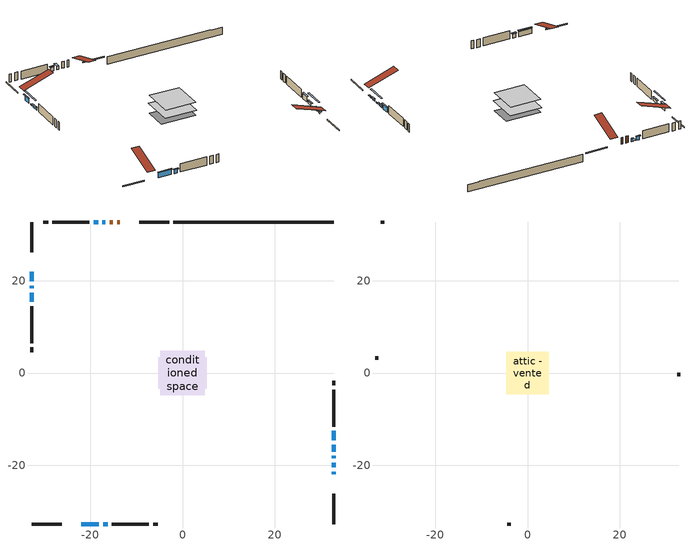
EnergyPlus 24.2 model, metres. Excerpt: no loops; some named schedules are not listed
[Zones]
conditioned space
 floor outside (Floor1 construction): -1.61,-1.61 -1.61,1.61 1.61,1.61 1.61,-1.61 z0.56
 floor adiabatic (AdiabaticFloorConstruction): -4.78,-4.78 -4.78,4.78 4.78,4.78 4.78,-4.78 z0.56
 floor foundation (Slab1 construction): -5.26,-3.43 -5.26,3.43 5.26,3.43 5.26,-3.43 z-1.71
 wall outside (RimJoist1 construction): -2.92,32.76 -9.43,32.76 / -32.76,-32.76 -26.24,-32.76 / -32.76,32.76 -32.76,26.24 / 32.76,-32.76 32.76,-26.24 z0.56:0.86
 wall outside (AdiabaticWallConstruction 1): -13.66,32.76 -14.17,32.76 / -15.1,32.76 -15.82,32.76 z0.56:2.59
 wall outside (AdiabaticWallConstruction): -16.75,32.76 -17.38,32.76 z0.56:1.58; 32.76,-22.02 32.76,-21.41 z0.56:0.97; 32.76,-20.48 32.76,-19.47 / 32.76,-17.04 32.76,-15.53 z0.56:1.16; -22.02,-32.76 -18.16,-32.76 / -32.76,22.02 -32.76,19.88 / 32.76,-14.6 32.76,-12.57 z0.56:2.08; 32.76,-18.55 32.76,-17.96 / -32.76,18.96 -32.76,18.37 z0.56:0.91; -18.31,32.76 -19.25,32.76 z0.56:1.69; -17.23,-32.76 -16.24,-32.76 z0.56:1.74; -32.76,17.45 -32.76,15.45 z0.56:1.36
 wall outside (Wall1 construction): -20.18,32.76 -28.21,32.76 / -15.32,-32.76 -7.29,-32.76 / -32.76,14.53 -32.76,6.5 / 32.76,-11.64 32.76,-3.61 z0.56:3
 wall outside (Wall2 construction): -29.14,32.76 -30.18,32.76 / -6.36,-32.76 -5.32,-32.76 / -32.76,5.57 -32.76,4.53 / 32.76,-2.68 32.76,-1.64 z0.56:3
 wall foundation (FoundationWall1 construction): -1.99,32.76,-1.71 -1.99,32.76,0.56 29.29,32.76,0.56 29.29,32.76,0.45 32.76,32.76,0.45 32.76,32.76,-1.71
 window (WindowConstruction 8): -16.75,32.76 -17.38,32.76 z0.56:1.57
 window (WindowConstruction 9): 32.76,-22.02 32.76,-21.41 z0.56:0.97
 window (WindowConstruction 5): 32.76,-20.48 32.76,-19.47 z0.56:1.16
 window (WindowConstruction 6): -22.02,-32.76 -18.16,-32.76 z0.56:2.08
 window (WindowConstruction 7): -32.76,22.02 -32.76,19.88 z0.56:2.08
 window (WindowConstruction 10): 32.76,-18.54 32.76,-17.97 z0.56:0.9
 window (WindowConstruction 11): -32.76,18.95 -32.76,18.38 z0.56:0.9
 window (WindowConstruction): 32.76,-17.04 32.76,-15.53 z0.56:1.16
 window (WindowConstruction 1): 32.76,-14.6 32.76,-12.57 z0.56:2.08
 window (WindowConstruction 2): -18.31,32.76 -19.25,32.76 z0.56:1.68
 window (WindowConstruction 3): -17.23,-32.76 -16.24,-32.76 z0.56:1.74
 window (WindowConstruction 4): -32.76,17.45 -32.76,15.46 z0.56:1.36
 door (Door): -13.66,32.76 -14.17,32.76 z0.56:2.59
 door (Door 1): -15.1,32.76 -15.82,32.76 z0.56:2.59
 ceiling adiabatic (AdiabaticFloorConstruction): 4.78,-4.78 4.78,4.78 -4.78,4.78 -4.78,-4.78 z0.56
attic - vented
 floor to conditioned space (Floor2 construction Reversed): -4.61,-4.61 -4.61,4.61 4.61,4.61 4.61,-4.61 z3
 wall outside (Wall3 construction): -31.11,32.76 -31.83,32.76 / -4.39,-32.76 -3.67,-32.76 / -32.76,3.6 -32.76,2.88 / 32.76,-0.71 32.76,0.01 z0.56:3
 roof outside (Roof1 construction): -12.73,32.76,3 -12.73,23.77,6 -10.36,23.77,6 -10.36,32.76,3; -22.95,-32.76,3 -22.95,-23.77,6 -25.32,-23.77,6 -25.32,-32.76,3; -32.76,22.95,3 -23.77,22.95,6 -23.77,25.32,6 -32.76,25.32,3; 32.76,-22.95,3 23.77,-22.95,6 23.77,-25.32,6 32.76,-25.32,3
shading: -17.41,32.76 -16.72,32.76 -16.72,34.28 -17.41,34.28 z1.61; 32.76,-21.21 32.76,-22.22 33.17,-22.22 33.17,-21.21 z1.17; 32.76,-19.27 32.76,-20.68 33.17,-20.68 33.17,-19.27 z1.36; -17.96,-32.76 -22.22,-32.76 -22.22,-33.17 -17.96,-33.17 z2.29; -32.76,19.68 -32.76,22.22 -33.17,22.22 -33.17,19.68 z2.29; 32.76,-15.33 32.76,-21.18 33.17,-21.18 33.17,-15.33 z3.54; -32.76,15.74 -32.76,21.59 -33.17,21.59 -33.17,15.74 z3.54; 32.76,-15.33 32.76,-17.24 33.17,-17.24 33.17,-15.33 z1.36; 32.76,-12.37 32.76,-14.8 33.17,-14.8 33.17,-12.37 z2.29; -19.45,32.76 -18.11,32.76 -18.11,33.17 -19.45,33.17 z1.89; -16.04,-32.76 -17.43,-32.76 -17.43,-33.17 -16.04,-33.17 z1.94; -32.76,15.25 -32.76,17.65 -33.17,17.65 -33.17,15.25 z1.56
[Building]
Building 1: Terrain=Suburbs
[Site:Location]
Saskatoon Intl AP_SK: Latitude {deg}=52.17; Longitude {deg}=-106.7; Time Zone {hr}=-6; Elevation {m}=504; Keep Site Location Information=Yes
[Site:GroundTemperature:Shallow]
-3.29371, -5.9198, -6.13011, -4.88389, 0.118965, 5.09852, 9.41553, 12.1502, 12.3826, 10.1583, 5.95142, 1.12462
[Site:WaterMainsTemperature]
Calculation Method=Schedule; Temperature Schedule=mains temperature schedule
[Material] Roughness=Rough; Thermal Absorptance=0.9
Name | Thickness {m} | Conductivity {W/m-K} | Density {kg/m3} | Specific Heat {J/kg-K} | Solar Absorptance | Visible Absorptance
asphalt or fiberglass shingles | 0.00635 | 0.162714 | 1121.4 | 1465.45 | 0.84 | 0.84
ceiling loosefill ins | 0.254 | 0.0480833 | 16.02 | 1046.75 | 0.7 | 0.7
ceiling stud and cavity | 0.1397 | 0.0926836 | 65.682 | 1177.47 | 0.7 | 0.7
concrete 4.0 in. | 0.1016 | 1.803125 | 2242.8 | 837.4 | 0.7 | 0.7
concrete 8.0 in. | 0.2032 | 1.803125 | 2242.8 | 837.4 | 0.7 | 0.7
door material | 0.04445 | 0.20624 | 512.64 | 1214.23 | 0.7 | 0.7
door material 1 | 0.04445 | 0.053851 | 512.64 | 1214.23 | 0.7 | 0.7
exterior vertical ins | 0.00216305 | 0.029427 | 32.04 | 1214.23 | 0.7 | 0.7
floor covering | 0.0127 | 0.0433444 | 54.468 | 1339.84 | 0.6 | 0.6
floor rigid ins | 0.103632 | 0.029427 | 32.04 | 1214.23 | 0.7 | 0.7
floor rigid ins 1; wall rigid ins | 0.512978 | 0.029427 | 32.04 | 1214.23 | 0.7 | 0.7
floor stud and cavity | 0.1397 | 0.155504 | 92.3553 | 1139.71 | 0.7 | 0.7
floor stud and cavity 1 | 0.1397 | 1.75129 | 37.0049 | 1207.88 | 0.7 | 0.7
furniture material conditioned space 1 | 0.1524 | 0.115458 | 640.8 | 1214.23 | 0.6 | 0.6
gypsum board | 0.0127 | 0.160291 | 801 | 837.4 | 0.6 | 0.6
osb sheathing 0.5 in. | 0.0127 | 0.115458 | 512.64 | 1214.23 | 0.7 | 0.7
osb sheathing 0.75 in. | 0.01905 | 0.115458 | 512.64 | 1214.23 | 0.7 | 0.7
rim joist stud and cavity | 0.0508 | 0.153904 | 50.32683 | 1063.81 | 0.6 | 0.6
wall stud and cavity | 0.1397 | 0.0996715 | 139.0536 | 1170.24 | 0.7 | 0.7
wall stud and cavity 1 | 0.1397 | 0.770344 | 139.0536 | 1170.24 | 0.7 | 0.7
wall stud and cavity 2 | 0.0889 | 6.1454 | 50.32683 | 1063.81 | 0.6 | 0.6
wall stud and cavity 3 | 0.0889 | 0.380278 | 52.3479 | 1209.89 | 0.7 | 0.7
wall stud and cavity 4 | 0.0889 | 0.391764 | 83.0341 | 1211.67 | 0.7 | 0.7
wood siding | 0.0254 | 0.102417 | 544.68 | 1172.36 | 0.4 | 0.4
wood siding 1 | 0.00254 | 0.102417 | 544.68 | 1172.36 | 0.4 | 0.4
wood siding 2; wood siding 3; wood siding 4 | 0.0254 | 0.102417 | 544.68 | 1172.36 | 0.7 | 0.7
[WindowMaterial:SimpleGlazingSystem]
Name | U-Factor {W/m2-K} | Solar Heat Gain Coefficient
WindowMaterial | 2.72941 | 0.52
WindowMaterial 1 | 2.07304 | 0.65
WindowMaterial 2 | 2.577812 | 0.61
WindowMaterial 3 | 2.569295 | 0.61
WindowMaterial 4 | 2.65503 | 0.57
WindowMaterial 5 | 2.07701 | 0.65
WindowMaterial 6 | 2.06906 | 0.65
WindowMaterial 7 | 5.42874 | 0.7
WindowMaterial 8 | 5.135751 | 0.61
WindowMaterial 9 | 2.67945 | 0.43
[Construction]
AdiabaticFloorConstruction: floor stud and cavity 1, floor rigid ins 1, osb sheathing 0.75 in., floor covering
AdiabaticWallConstruction: wood siding 3, wall rigid ins, wall stud and cavity 3, gypsum board
AdiabaticWallConstruction 1: wood siding 4, wall rigid ins, wall stud and cavity 3, gypsum board
Door: door material
Door 1: door material 1
Floor1 construction: floor stud and cavity, floor rigid ins, osb sheathing 0.75 in., floor covering
Floor2 construction Reversed: gypsum board, ceiling stud and cavity, ceiling loosefill ins
FoundationWall1 construction: concrete 8.0 in.
furniture construction conditioned space 1: furniture material conditioned space 1
PartitionWallConstruction: gypsum board, wall stud and cavity 4, gypsum board
RimJoist1 construction: wood siding 2, rim joist stud and cavity
Roof1 construction: asphalt or fiberglass shingles
Slab1 construction: concrete 4.0 in.
Wall1 construction: wood siding, osb sheathing 0.5 in., wall stud and cavity, gypsum board
Wall2 construction: wood siding, osb sheathing 0.5 in., wall stud and cavity 1, gypsum board
Wall3 construction: wood siding 1, wall stud and cavity 2
WindowConstruction; WindowConstruction 5: WindowMaterial
WindowConstruction 1: WindowMaterial 1
WindowConstruction 10; WindowConstruction 11: WindowMaterial 9
WindowConstruction 2: WindowMaterial 2
WindowConstruction 3: WindowMaterial 3
WindowConstruction 4: WindowMaterial 4
WindowConstruction 6: WindowMaterial 5
WindowConstruction 7: WindowMaterial 6
WindowConstruction 8: WindowMaterial 7
WindowConstruction 9: WindowMaterial 8
[Zone] Multiplier=1; Part of Total Floor Area=Yes
Name | Volume {m3}
attic - vented | 41.4411
conditioned space | 408.9
[Space]
Name | Zone | Volume {m3}
attic - vented 1 | attic - vented | 41.4411
conditioned space 1 | conditioned space | 408.9
[ZoneInfiltration:EffectiveLeakageArea]
infil attic - vented 1: Zone or Space=attic - vented 1; Schedule=Always On Discrete; Effective Air Leakage Area {cm2}=2920.8; Stack Coefficient=0.000377943; Wind Coefficient=1.31351e-05
[ZoneMixing]
whole house fan mix: Zone or Space=attic - vented; Schedule=Always On Continuous; Design Flow Rate Calculation Method=Flow/Zone; Design Flow Rate {m3/s}=0; Source Zone or Space=conditioned space
[SurfaceProperty:ExposedFoundationPerimeter]
Slab1: Exposed Perimeter Calculation Method=TotalExposedPerimeter; Total Exposed Perimeter {m}=34.748
[InternalMass] Zone or ZoneList=conditioned space; Space or SpaceList=conditioned space 1
Name | Construction | Surface Area {m2}
furniture mass conditioned space 1 | furniture construction conditioned space 1 | 69.5719
partition wall mass | PartitionWallConstruction | 173.93
[Lights]
interior lighting: Zone or ZoneList or Space or SpaceList=conditioned space 1; Schedule=interior lighting schedule; Design Level Calculation Method=LightingLevel; Lighting Level {W}=343.2; Return Air Fraction=0; Fraction Radiant=0.6; Fraction Visible=0.2; Fraction Replaceable=1
[People]
occupants: Zone or ZoneList or Space or SpaceList=conditioned space 1; Number of People Schedule=occupants schedule; Number of People Calculation Method=People; Number of People=3; Fraction Radiant=0.314171; Sensible Heat Fraction=0.56303; Activity Level Schedule=occupants activity schedule; Carbon Dioxide Generation Rate {m3/s-W}=0; Enable ASHRAE 55 Comfort Warnings=No; Mean Radiant Temperature Calculation Type=EnclosureAveraged
[ElectricEquipment] Zone or ZoneList or Space or SpaceList=conditioned space 1; Design Level Calculation Method=EquipmentLevel
Name | Schedule | Design Level {W} | Fraction Latent | Fraction Radiant | Fraction Lost
clothes dryer | clothes dryer schedule | 140.772 | 0.015 | 0.081 | 0.85
clothes washer | clothes washer schedule | 32.1985 | 0.03 | 0.162 | 0.7
cooking range | cooking range schedule | 215.147 | 0.08 | 0.432 | 0.2
dishwasher | dishwasher schedule | 66.8632 | 0.3 | 0.18 | 0.4
fridge | fridge schedule | 72.9452 | 0 | 0.6 | 0
mech vent house fan | mech vent house fan schedule | 0 | 0 | 0 | 1
mech vent house fan cfis | mech vent house fan cfis schedule | 0 | 0 | 0 | 0
misc plug loads | misc plug loads schedule | 494.7 | 0.045 | 0.513 | 0.1
whole house fan | Always On Discrete | 0 | 0 | 0 | 1
[OtherEquipment] Zone or ZoneList or Space or SpaceList=conditioned space 1; Design Level Calculation Method=EquipmentLevel
Name | Fuel Type | Schedule | Design Level {W} | Fraction Latent | Fraction Radiant | Fraction Lost
clothes dryer 1 | Electricity | clothes dryer schedule | 0 | 0.015 | 0.081 | 0.85
cooking range 1 | Electricity | cooking range schedule | 0 | 0.08 | 0.432 | 0.2
general water use latent | None | general water use schedule | 62.594 | 1 | 0 | 0
general water use sensible | None | general water use schedule | -61.6891 | 0 | 0.6 | 0
mech vent house fan latent load | None | Always On Discrete | 0 | 1 | 0 | 0
mech vent house fan sensible load | None | Always On Discrete | 0 | 0 | 0 | 0
water heater energy adjustment1 | NaturalGas | Always On Discrete | 0.01 | 0 | 0 | 1
[ZoneInfiltration:DesignFlowRate] Zone or ZoneList or Space or SpaceList=conditioned space 1; Schedule=Always On Discrete; Design Flow Rate Calculation Method=Flow/Zone; Design Flow Rate {m3/s}=0
infil flow; natural vent flow; whole house fan flow
[AvailabilityManager:Scheduled]
central ac and furnace airloop Availability Manager: Schedule=Always On Discrete
[Foundation:Kiva]
Foundation Kiva 1: Initial Indoor Air Temperature {C}=21; Wall Height Above Grade {m}=0.560009; Wall Depth Below Slab {m}=0.2032; Custom Block Material Name 1=exterior vertical ins; Custom Block Depth 1 {m}=2.269998; Custom Block X Position 1 {m}=0.2032; Custom Block Z Position 1 {m}=0
[Foundation:Kiva:Settings]
Soil Conductivity {W/m-K}=0.849921; Soil Density {kg/m3}=1842.3; Soil Specific Heat {J/kg-K}=418.7; Ground Solar Absorptivity=0.9; Ground Thermal Absorptivity=0.9; Ground Surface Roughness {m}=0.03; Far-Field Width {m}=40; Deep-Ground Boundary Condition=ZeroFlux; Deep-Ground Depth {m}=40; Minimum Cell Dimension {m}=0.2; Maximum Cell Growth Coefficient=3; Simulation Timestep=Timestep
[Exterior:Lights]
exterior lighting: Schedule=exterior lighting schedule; Design Level {W}=75.6
[EnergyManagementSystem:GlobalVariable]
central_ac_and_furnace_airloop_Fan_RTF
infil_program_Qfan
infil_program_Qinf
natural_vent_program_Qnv
natural_vent_program_Qwhf
[EnergyManagementSystem:Sensor]
Name | Output:Variable or Output:Meter Index Key | Output:Variable or Output:Meter
airflow_gain | infil flow | Infiltration Sensible Heat Gain Energy
airflow_gain_1 | natural vent flow | Infiltration Sensible Heat Gain Energy
airflow_gain_2 | whole house fan flow | Infiltration Sensible Heat Gain Energy
airflow_loss | infil flow | Infiltration Sensible Heat Loss Energy
airflow_loss_1 | natural vent flow | Infiltration Sensible Heat Loss Energy
airflow_loss_2 | whole house fan flow | Infiltration Sensible Heat Loss Energy
clg_load_cond |  | Cooling:EnergyTransfer:Zone:CONDITIONED SPACE
clg_sp_s; clg_sp_s_1 | cooling setpoint | Schedule Value
clothes_dryer_exhaust_0_sch_s | clothes dryer exhaust 0 schedule | Schedule Value
cool_season | cooling season schedule | Schedule Value
htg_load_cond |  | Heating:EnergyTransfer:Zone:CONDITIONED SPACE
htg_sp_s; htg_sp_s_1 | heating setpoint | Schedule Value
ig_ee_conv | clothes dryer | Electric Equipment Convective Heating Energy
ig_ee_conv_2 | cooking range | Electric Equipment Convective Heating Energy
ig_ee_conv_4 | fridge | Electric Equipment Convective Heating Energy
ig_ee_conv_5 | misc plug loads | Electric Equipment Convective Heating Energy
ig_ee_conv_6 | whole house fan | Electric Equipment Convective Heating Energy
ig_ee_rad | clothes dryer | Electric Equipment Radiant Heating Energy
ig_ee_rad_2 | cooking range | Electric Equipment Radiant Heating Energy
ig_ee_rad_4 | fridge | Electric Equipment Radiant Heating Energy
ig_ee_rad_5 | misc plug loads | Electric Equipment Radiant Heating Energy
ig_ee_rad_6 | whole house fan | Electric Equipment Radiant Heating Energy
ig_lgt_conv | interior lighting | Lights Convective Heating Energy
ig_lgt_rad | interior lighting | Lights Radiant Heating Energy
ig_lgt_vis | interior lighting | Lights Visible Radiation Heating Energy
ig_oe_conv | clothes dryer 1 | Other Equipment Convective Heating Energy
ig_oe_conv_1 | cooking range 1 | Other Equipment Convective Heating Energy
ig_oe_conv_2 | general water use latent | Other Equipment Convective Heating Energy
ig_oe_conv_3 | general water use sensible | Other Equipment Convective Heating Energy
ig_oe_conv_4 | water heater energy adjustment1 | Other Equipment Convective Heating Energy
ig_oe_rad | clothes dryer 1 | Other Equipment Radiant Heating Energy
ig_oe_rad_1 | cooking range 1 | Other Equipment Radiant Heating Energy
ig_oe_rad_2 | general water use latent | Other Equipment Radiant Heating Energy
ig_oe_rad_3 | general water use sensible | Other Equipment Radiant Heating Energy
ig_oe_rad_4 | water heater energy adjustment1 | Other Equipment Radiant Heating Energy
ig_ppl_conv | occupants | People Convective Heating Energy
ig_ppl_rad | occupants | People Radiant Heating Energy
im_conv | furniture mass conditioned space 1 | Surface Inside Face Convection Heat Gain Energy
im_conv_1 | partition wall mass | Surface Inside Face Convection Heat Gain Energy
im_ig | furniture mass conditioned space 1 | Surface Inside Face Internal Gains Radiation Heat Gain Energy
im_ig_1 | partition wall mass | Surface Inside Face Internal Gains Radiation Heat Gain Energy
im_lgt | furniture mass conditioned space 1 | Surface Inside Face Lights Radiation Heat Gain Energy
im_lgt_1 | partition wall mass | Surface Inside Face Lights Radiation Heat Gain Energy
im_sol | furniture mass conditioned space 1 | Surface Inside Face Solar Radiation Heat Gain Energy
im_sol_1 | partition wall mass | Surface Inside Face Solar Radiation Heat Gain Energy
im_surf | furniture mass conditioned space 1 | Surface Inside Face Net Surface Thermal Radiation Heat Gain Energy
im_surf_1 | partition wall mass | Surface Inside Face Net Surface Thermal Radiation Heat Gain Energy
mv_conv | mech vent house fan | Electric Equipment Convective Heating Energy
mv_conv_1 | mech vent house fan cfis | Electric Equipment Convective Heating Energy
mv_conv_2 | mech vent house fan latent load | Other Equipment Convective Heating Energy
mv_conv_3 | mech vent house fan sensible load | Other Equipment Convective Heating Energy
mv_rad | mech vent house fan | Electric Equipment Radiant Heating Energy
mv_rad_1 | mech vent house fan cfis | Electric Equipment Radiant Heating Energy
mv_rad_2 | mech vent house fan latent load | Other Equipment Radiant Heating Energy
mv_rad_3 | mech vent house fan sensible load | Other Equipment Radiant Heating Energy
natural_vent_s | natural vent schedule | Schedule Value
out_pb_s |  | Site Outdoor Air Barometric Pressure
out_wt_s |  | Site Outdoor Air Humidity Ratio
site_vw_s |  | Site Wind Speed
ss_back_out | Window1 | Surface Window Shortwave from Zone Back Out Window Heat Transfer Rate
ss_back_out_1 | Window11 | Surface Window Shortwave from Zone Back Out Window Heat Transfer Rate
ss_back_out_10 | Window7 | Surface Window Shortwave from Zone Back Out Window Heat Transfer Rate
ss_back_out_11 | Window8 | Surface Window Shortwave from Zone Back Out Window Heat Transfer Rate
ss_back_out_2 | Window12 | Surface Window Shortwave from Zone Back Out Window Heat Transfer Rate
ss_back_out_3 | Window14 | Surface Window Shortwave from Zone Back Out Window Heat Transfer Rate
ss_back_out_4 | Window16 | Surface Window Shortwave from Zone Back Out Window Heat Transfer Rate
ss_back_out_5 | Window17 | Surface Window Shortwave from Zone Back Out Window Heat Transfer Rate
ss_back_out_6 | Window19 | Surface Window Shortwave from Zone Back Out Window Heat Transfer Rate
ss_back_out_7 | Window2 | Surface Window Shortwave from Zone Back Out Window Heat Transfer Rate
ss_back_out_8 | Window5 | Surface Window Shortwave from Zone Back Out Window Heat Transfer Rate
ss_back_out_9 | Window6 | Surface Window Shortwave from Zone Back Out Window Heat Transfer Rate
ss_conv | Door1 | Surface Inside Face Convection Heat Gain Energy
ss_conv_1 | Door2 | Surface Inside Face Convection Heat Gain Energy
ss_conv_10 | Window5 | Surface Inside Face Convection Heat Gain Energy
ss_conv_11 | Window6 | Surface Inside Face Convection Heat Gain Energy
ss_conv_12 | Window7 | Surface Inside Face Convection Heat Gain Energy
ss_conv_13 | Window8 | Surface Inside Face Convection Heat Gain Energy
ss_conv_2 | Window1 | Surface Inside Face Convection Heat Gain Energy
ss_conv_3 | Window11 | Surface Inside Face Convection Heat Gain Energy
ss_conv_4 | Window12 | Surface Inside Face Convection Heat Gain Energy
ss_conv_5 | Window14 | Surface Inside Face Convection Heat Gain Energy
ss_conv_6 | Window16 | Surface Inside Face Convection Heat Gain Energy
ss_conv_7 | Window17 | Surface Inside Face Convection Heat Gain Energy
ss_conv_8 | Window19 | Surface Inside Face Convection Heat Gain Energy
ss_conv_9 | Window2 | Surface Inside Face Convection Heat Gain Energy
ss_ig | Door1 | Surface Inside Face Internal Gains Radiation Heat Gain Energy
ss_ig_1 | Door2 | Surface Inside Face Internal Gains Radiation Heat Gain Energy
ss_ig_10 | Window5 | Surface Inside Face Internal Gains Radiation Heat Gain Energy
ss_ig_11 | Window6 | Surface Inside Face Internal Gains Radiation Heat Gain Energy
ss_ig_12 | Window7 | Surface Inside Face Internal Gains Radiation Heat Gain Energy
ss_ig_13 | Window8 | Surface Inside Face Internal Gains Radiation Heat Gain Energy
ss_ig_2 | Window1 | Surface Inside Face Internal Gains Radiation Heat Gain Energy
ss_ig_3 | Window11 | Surface Inside Face Internal Gains Radiation Heat Gain Energy
ss_ig_4 | Window12 | Surface Inside Face Internal Gains Radiation Heat Gain Energy
ss_ig_5 | Window14 | Surface Inside Face Internal Gains Radiation Heat Gain Energy
ss_ig_6 | Window16 | Surface Inside Face Internal Gains Radiation Heat Gain Energy
ss_ig_7 | Window17 | Surface Inside Face Internal Gains Radiation Heat Gain Energy
ss_ig_8 | Window19 | Surface Inside Face Internal Gains Radiation Heat Gain Energy
ss_ig_9 | Window2 | Surface Inside Face Internal Gains Radiation Heat Gain Energy
ss_lgt | Door1 | Surface Inside Face Lights Radiation Heat Gain Energy
ss_lgt_1 | Door2 | Surface Inside Face Lights Radiation Heat Gain Energy
ss_sol | Door1 | Surface Inside Face Solar Radiation Heat Gain Energy
ss_sol_1 | Door2 | Surface Inside Face Solar Radiation Heat Gain Energy
ss_surf | Door1 | Surface Inside Face Net Surface Thermal Radiation Heat Gain Energy
ss_surf_1 | Door2 | Surface Inside Face Net Surface Thermal Radiation Heat Gain Energy
ss_surf_10 | Window5 | Surface Inside Face Net Surface Thermal Radiation Heat Gain Energy
ss_surf_11 | Window6 | Surface Inside Face Net Surface Thermal Radiation Heat Gain Energy
ss_surf_12 | Window7 | Surface Inside Face Net Surface Thermal Radiation Heat Gain Energy
ss_surf_13 | Window8 | Surface Inside Face Net Surface Thermal Radiation Heat Gain Energy
ss_surf_2 | Window1 | Surface Inside Face Net Surface Thermal Radiation Heat Gain Energy
ss_surf_3 | Window11 | Surface Inside Face Net Surface Thermal Radiation Heat Gain Energy
ss_surf_4 | Window12 | Surface Inside Face Net Surface Thermal Radiation Heat Gain Energy
ss_surf_5 | Window14 | Surface Inside Face Net Surface Thermal Radiation Heat Gain Energy
ss_surf_6 | Window16 | Surface Inside Face Net Surface Thermal Radiation Heat Gain Energy
ss_surf_7 | Window17 | Surface Inside Face Net Surface Thermal Radiation Heat Gain Energy
ss_surf_8 | Window19 | Surface Inside Face Net Surface Thermal Radiation Heat Gain Energy
ss_surf_9 | Window2 | Surface Inside Face Net Surface Thermal Radiation Heat Gain Energy
ss_trans_in | Window1 | Surface Window Transmitted Solar Radiation Rate
ss_trans_in_1 | Window11 | Surface Window Transmitted Solar Radiation Rate
ss_trans_in_10 | Window7 | Surface Window Transmitted Solar Radiation Rate
ss_trans_in_11 | Window8 | Surface Window Transmitted Solar Radiation Rate
ss_trans_in_2 | Window12 | Surface Window Transmitted Solar Radiation Rate
ss_trans_in_3 | Window14 | Surface Window Transmitted Solar Radiation Rate
ss_trans_in_4 | Window16 | Surface Window Transmitted Solar Radiation Rate
ss_trans_in_5 | Window17 | Surface Window Transmitted Solar Radiation Rate
ss_trans_in_6 | Window19 | Surface Window Transmitted Solar Radiation Rate
ss_trans_in_7 | Window2 | Surface Window Transmitted Solar Radiation Rate
ss_trans_in_8 | Window5 | Surface Window Transmitted Solar Radiation Rate
ss_trans_in_9 | Window6 | Surface Window Transmitted Solar Radiation Rate
ss_trans_out | Window1 | Surface Inside Face Initial Transmitted Diffuse Transmitted Out Window Solar Radiation Rate
ss_trans_out_1 | Window11 | Surface Inside Face Initial Transmitted Diffuse Transmitted Out Window Solar Radiation Rate
ss_trans_out_10 | Window7 | Surface Inside Face Initial Transmitted Diffuse Transmitted Out Window Solar Radiation Rate
ss_trans_out_11 | Window8 | Surface Inside Face Initial Transmitted Diffuse Transmitted Out Window Solar Radiation Rate
ss_trans_out_2 | Window12 | Surface Inside Face Initial Transmitted Diffuse Transmitted Out Window Solar Radiation Rate
ss_trans_out_3 | Window14 | Surface Inside Face Initial Transmitted Diffuse Transmitted Out Window Solar Radiation Rate
ss_trans_out_4 | Window16 | Surface Inside Face Initial Transmitted Diffuse Transmitted Out Window Solar Radiation Rate
ss_trans_out_5 | Window17 | Surface Inside Face Initial Transmitted Diffuse Transmitted Out Window Solar Radiation Rate
ss_trans_out_6 | Window19 | Surface Inside Face Initial Transmitted Diffuse Transmitted Out Window Solar Radiation Rate
ss_trans_out_7 | Window2 | Surface Inside Face Initial Transmitted Diffuse Transmitted Out Window Solar Radiation Rate
ss_trans_out_8 | Window5 | Surface Inside Face Initial Transmitted Diffuse Transmitted Out Window Solar Radiation Rate
ss_trans_out_9 | Window6 | Surface Inside Face Initial Transmitted Diffuse Transmitted Out Window Solar Radiation Rate
s_conv | Floor1 | Surface Inside Face Convection Heat Gain Energy
s_conv_1 | Floor2 | Surface Inside Face Convection Heat Gain Energy
s_conv_10 | Wall1:0 | Surface Inside Face Convection Heat Gain Energy
s_conv_11 | Wall1:180 | Surface Inside Face Convection Heat Gain Energy
s_conv_12 | Wall1:270 | Surface Inside Face Convection Heat Gain Energy
s_conv_13 | Wall1:90 | Surface Inside Face Convection Heat Gain Energy
s_conv_14 | Wall2:0 | Surface Inside Face Convection Heat Gain Energy
s_conv_15 | Wall2:180 | Surface Inside Face Convection Heat Gain Energy
s_conv_16 | Wall2:270 | Surface Inside Face Convection Heat Gain Energy
s_conv_17 | Wall2:90 | Surface Inside Face Convection Heat Gain Energy
